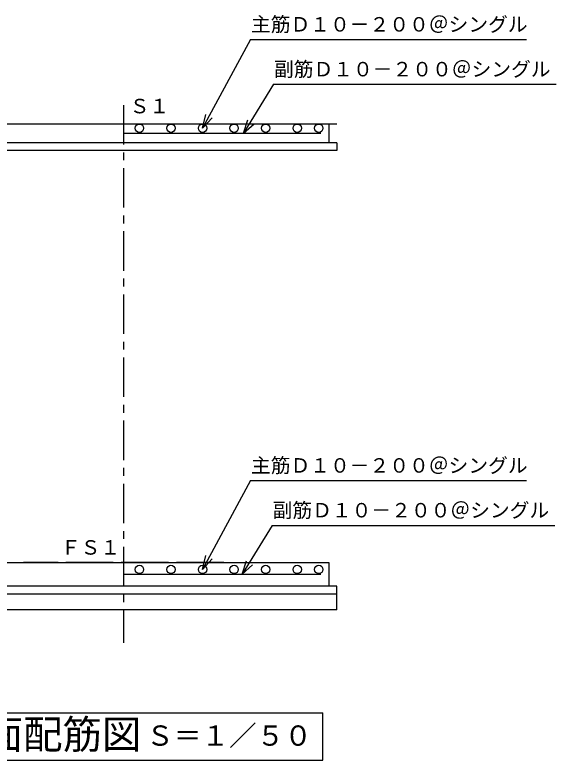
# Model space of a CAD drawing. Units: millimetres, scale not verified. Extents: x -14850 to 14850, y -10500 to 10500.
# Drawn here: x -445 to 2984, y -1603 to 3119 of the extents above; entities that cross this region are included whole.
import ezdxf
from ezdxf.enums import TextEntityAlignment as Align

# ---------------------------------------------------------------- set-up
doc = ezdxf.new("R2010")
doc.units = ezdxf.units.MM
doc.header["$LTSCALE"] = 50
doc.linetypes.add('CHAIN1', pattern=[8, 5, -1, 1, -1])
doc.linetypes.add('LONG_DASHED1', pattern=[7, 6, -1])
for name, color, linetype, lineweight in [('0-0_空気管', 4, 'Continuous', 25), ('0-1_躯体', 3, 'Continuous', 25), ('0-3_機器', 3, 'Continuous', 25), ('0-5_水管', 3, 'Continuous', 25), ('0-9_00クル-フ-2製作', 3, 'Continuous', 25)]:
    doc.layers.add(name, color=color, linetype=linetype, lineweight=lineweight)
doc.styles.add('ＭＳ ゴシック', font='')
doc.styles.get('ＭＳ ゴシック').set_extended_font_data('MS Gothic')

msp = doc.modelspace()

# ---------------------------------------------------------------- linework, layer by layer
at = {"layer": '0-0_空気管', "color": 3, "linetype": 'CHAIN1'}
msp.add_line((243.6, 2548.41), (243.6, -860.65), dxfattribs=at)
at = {"layer": '0-1_躯体', "color": 2}
msp.add_line((1543.6, 2429.38), (1543.6, 2309.38), dxfattribs=at)
at = {"layer": '0-1_躯体'}
for p, q in [((243.6, 2369.38), (1493.6, 2369.38)), ((243.6, -425.62), (1493.6, -425.62))]:
    msp.add_line(p, q, dxfattribs=at)
at = {"layer": '0-1_躯体', "color": 2, "linetype": 'LONG_DASHED1'}
msp.add_line((878.1, -350.62), (-390.89, -350.62), dxfattribs=at)
at = {"layer": '0-3_機器', "color": 2}
for p, q in [((1047.47, 2963.76), (743.6, 2400.79)), ((1047.47, 2963.76), (2797.43, 2963.76)), ((1193.01, 2679.8), (1003.21, 2369.39)), ((1193.01, 2679.8), (2983.98, 2679.8)), ((743.6, 2400.79), (763.61, 2488.54)), ((743.6, 2400.79), (804.8, 2466.78)), ((-1631.9, 2429.38), (1593.6, 2429.38)), ((1003.21, 2369.39), (1030.8, 2455.05)), ((1003.21, 2369.39), (1069.93, 2429.78)), ((1593.6, 2309.38), (-1106.4, 2309.38)), ((1593.6, 2309.38), (1593.6, 2259.38)), ((1593.6, 2259.38), (-1106.4, 2259.38)), ((1047.47, 168.76), (743.6, -394.21)), ((1047.47, 168.76), (2797.43, 168.76)), ((1184.31, -115.2), (994.51, -425.61)), ((1184.31, -115.2), (2975.28, -115.2)), ((743.6, -394.21), (763.61, -306.46)), ((743.6, -394.21), (804.8, -328.22)), ((-1056.4, -350.62), (1543.6, -350.62)), ((994.51, -425.61), (1021.1, -339.63)), ((994.51, -425.61), (1060.53, -364.45)), ((1543.6, -350.62), (1543.6, -500.62)), ((1593.6, -500.62), (-1106.4, -500.62)), ((1593.6, -650.62), (1593.6, -500.62)), ((1593.6, -550.62), (-1106.4, -550.62)), ((1593.6, -650.62), (-1106.4, -650.62))]:
    msp.add_line(p, q, dxfattribs=at)
at = {"layer": '0-5_水管'}
for p, q in [((-1054.95, -1302.76), (1505.06, -1302.76)), ((1505.06, -1602.77), (1505.06, -1302.76)), ((-1054.95, -1602.77), (1505.06, -1602.77))]:
    msp.add_line(p, q, dxfattribs=at)
at = {"layer": '0-9_00クル-フ-2製作'}
for centre in [(343.6, 2400.79), (543.6, 2400.78), (743.6, 2400.78), (943.6, 2400.78), (1143.6, 2400.79), (1343.6, 2400.78), (1479.96, 2400.79), (343.6, -394.21), (543.6, -394.22), (743.6, -394.22), (943.6, -394.22), (1143.6, -394.21), (1343.6, -394.22), (1479.96, -394.21)]:
    msp.add_circle(centre, 26.67, dxfattribs=at)

# ---------------------------------------------------------------- texts
at = {"layer": '0-3_機器', "color": 4, "style": 'ＭＳ ゴシック'}
for s, p in [('主筋Ｄ１０－２００＠シングル', (1050.57, 2986.14)), ('副筋Ｄ１０－２００＠シングル', (1196.11, 2702.18)), ('主筋Ｄ１０－２００＠シングル', (1050.57, 191.14)), ('副筋Ｄ１０－２００＠シングル', (1187.41, -92.82))]:
    msp.add_text(s, height=91.79, dxfattribs=at).set_placement(p, align=Align.BOTTOM_LEFT)
at = {"layer": '0-5_水管', "color": 4, "style": 'ＭＳ ゴシック'}
for s, height, p in [('Ｓ１', 91.79, (281.83, 2468.18)), ('ＦＳ１', 91.79, (-154.52, -328.43)), ('断面配筋図', 183.3, (-893.76, -1586.14)), ('Ｓ＝１／５０', 128.4, (385.92, -1550.09))]:
    msp.add_text(s, height=height, dxfattribs=at).set_placement(p, align=Align.BOTTOM_LEFT)

doc.saveas('drawing.dxf')
